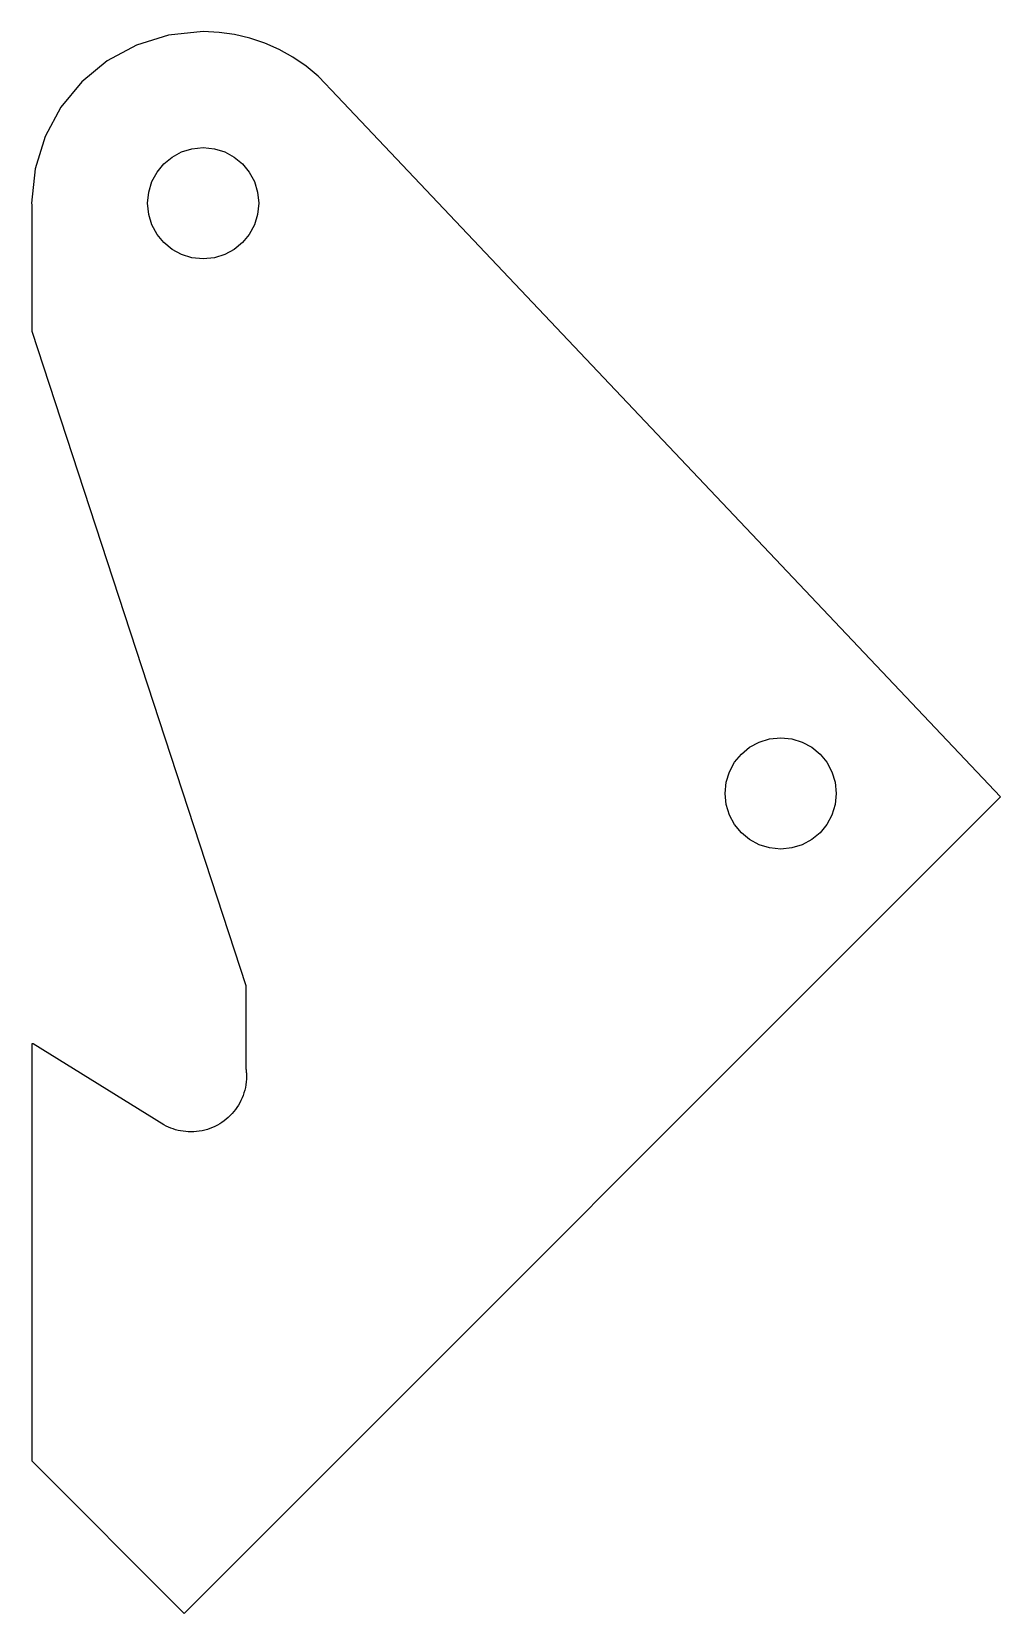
# Model space of a CAD drawing. Extents: x 0.1 to 41.9, y 0.2 to 68.3.
import ezdxf

# ---------------------------------------------------------------- set-up
doc = ezdxf.new("R2010")
doc.units = 0
doc.layers.add('Layer_1', color=7, linetype='CONTINUOUS')

msp = doc.modelspace()

# ---------------------------------------------------------------- linework, layer by layer
at = {"layer": 'Layer_1', "color": 7}
for points in [[(7.517887, 68.285798), (6.029089, 68.135935), (4.642611, 67.705472), (3.387907, 67.024376), (2.29495, 66.122104), (1.39268, 65.02915), (0.711584, 63.774446), (0.28112, 62.387966), (0.131258, 60.899169), (0.133842, 60.826821), (0.133842, 55.399246), (9.354461, 27.231974), (9.354461, 26.725535), (9.354461, 26.219123), (9.354461, 25.713213), (9.354461, 25.206774), (9.354461, 24.700864), (9.354461, 24.194426), (9.354461, 23.688013), (9.361179, 23.643563), (9.366862, 23.59861), (9.371514, 23.553658), (9.375649, 23.508678), (9.37875, 23.463726), (9.381343, 23.418244), (9.382904, 23.373291), (9.383433, 23.327809), (9.380332, 23.204831), (9.37103, 23.082884), (9.356044, 22.963504), (9.334856, 22.845156), (9.307984, 22.729401), (9.275945, 22.61571), (9.238221, 22.504611), (9.195329, 22.395576), (9.14727, 22.289637), (9.09456, 22.186291), (9.036683, 22.08604), (8.974671, 21.988885), (8.908008, 21.894826), (8.836695, 21.804391), (8.761247, 21.717582), (8.682182, 21.63437), (8.598983, 21.555313), (8.512167, 21.47988), (8.421733, 21.409077), (8.327682, 21.3419), (8.23053, 21.279881), (8.130278, 21.222017), (8.026925, 21.169286), (7.920989, 21.121237), (7.812468, 21.078348), (7.700847, 21.040619), (7.587159, 21.008578), (7.471404, 20.981696), (7.353581, 20.960529), (7.233692, 20.945448), (7.111736, 20.936188), (6.988746, 20.933013), (6.877125, 20.936188), (6.766537, 20.943861), (6.656466, 20.956825), (6.547429, 20.974817), (6.439425, 20.9981), (6.332972, 21.025485), (6.228069, 21.058557), (6.124716, 21.095758), (6.02343, 21.138118), (5.923695, 21.185161), (5.826543, 21.236305), (0.191228, 24.721899), (0.133867, 24.717136), (0.133867, 6.781271), (6.705534, 0.21037), (41.850159, 35.355508), (13.287561, 65.510256), (12.503629, 66.338113), (12.477274, 66.365503), (12.474681, 66.364444), (11.947581, 66.80111), (11.385859, 67.184549), (10.793647, 67.513728), (10.17508, 67.78658), (9.534292, 68.001554), (8.874901, 68.157615), (8.201557, 68.252701)], [(7.517887, 63.293854), (8.000545, 63.245279), (8.45013, 63.105751), (8.856824, 62.885094), (9.211324, 62.592605), (9.503813, 62.238106), (9.724471, 61.831412), (9.863997, 61.381827), (9.912573, 60.899169), (9.863997, 60.41651), (9.724471, 59.966925), (9.503813, 59.560231), (9.211324, 59.205732), (8.856824, 58.913243), (8.45013, 58.692586), (8.000545, 58.553058), (7.517887, 58.504483), (7.035229, 58.553058), (6.586161, 58.692586), (6.179468, 58.913759), (5.824967, 59.206248), (5.532479, 59.560231), (5.31182, 59.966925), (5.172294, 60.41651), (5.123718, 60.899169), (5.172294, 61.381827), (5.31182, 61.831412), (5.532479, 62.238106), (5.824967, 62.592089), (6.179468, 62.884578), (6.586161, 63.105751), (7.035229, 63.245279)], [(32.389238, 37.893854), (32.871894, 37.84528), (33.320963, 37.705752), (33.727657, 37.484578), (34.082156, 37.19209), (34.374645, 36.838106), (34.595305, 36.431412), (34.73483, 35.981827), (34.783405, 35.499169), (34.73483, 35.016511), (34.595305, 34.566925), (34.374645, 34.160232), (34.082156, 33.806248), (33.727657, 33.513759), (33.320963, 33.292586), (32.871894, 33.153058), (32.389238, 33.104483), (31.90658, 33.153058), (31.456995, 33.292586), (31.050301, 33.513244), (30.695799, 33.805732), (30.403313, 34.160232), (30.182653, 34.566925), (30.043128, 35.016511), (29.99455, 35.499169), (30.043128, 35.981827), (30.182653, 36.431412), (30.403313, 36.838106), (30.695799, 37.192605), (31.050301, 37.485094), (31.456995, 37.705752), (31.90658, 37.84528)]]:
    msp.add_lwpolyline(points, close=True, dxfattribs=at)

doc.saveas('drawing.dxf')
